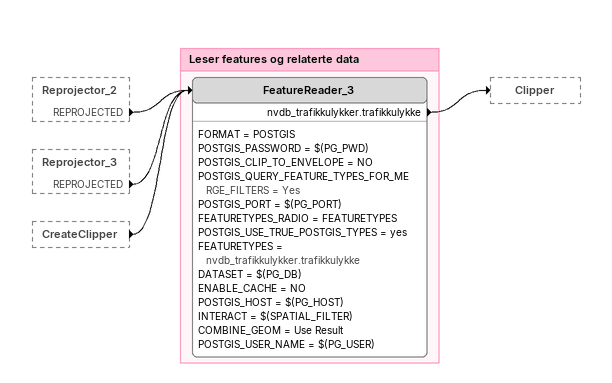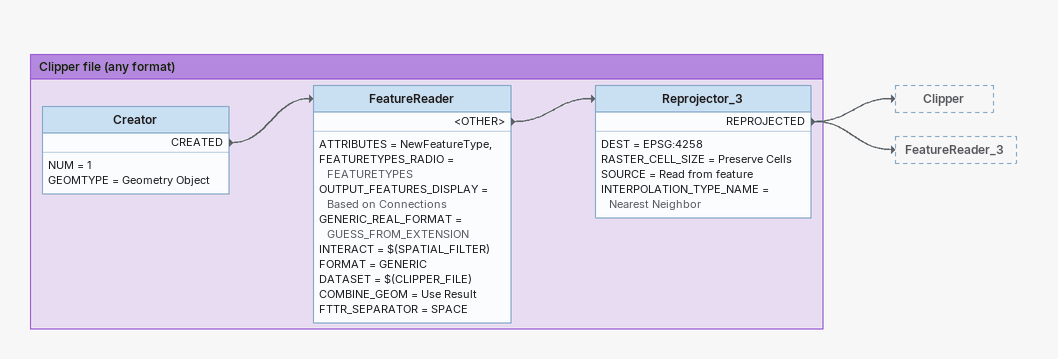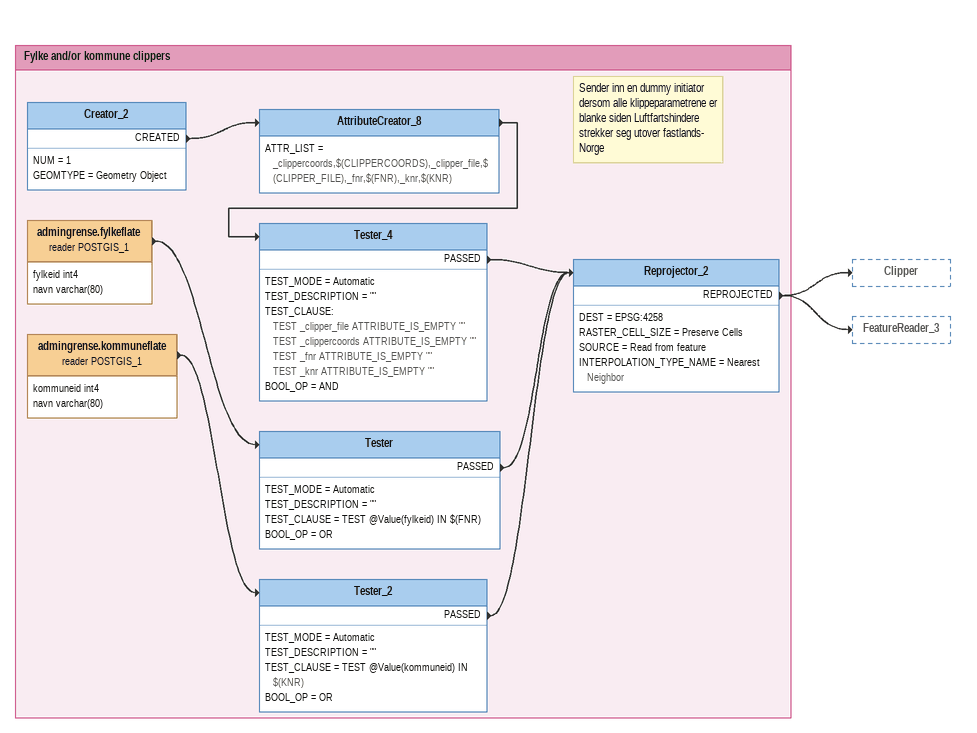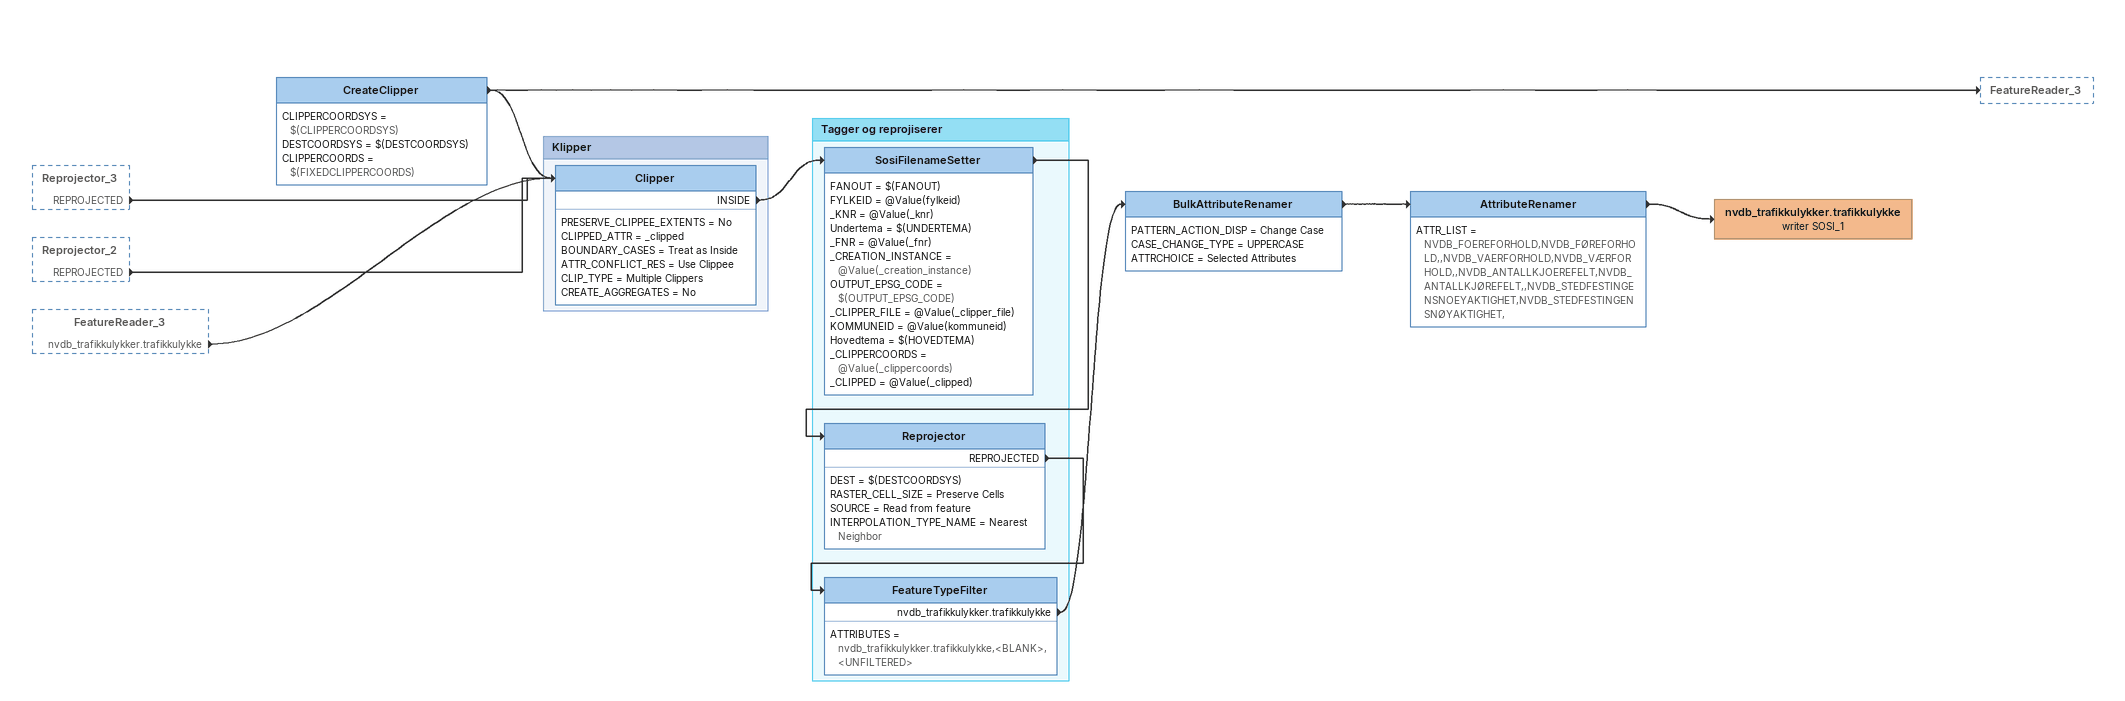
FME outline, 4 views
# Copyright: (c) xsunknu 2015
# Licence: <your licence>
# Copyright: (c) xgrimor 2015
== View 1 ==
Reprojector_2 [outside]
    REPROJECTED -> FeatureReader_3
Reprojector_3 [outside]
    REPROJECTED -> FeatureReader_3
CreateClipper [outside]
    -> FeatureReader_3

Bookmark: Leser features og relaterte data
FeatureReader_3
    FORMAT = POSTGIS
    POSTGIS_PASSWORD = $(PG_PWD)
    POSTGIS_CLIP_TO_ENVELOPE = NO
    POSTGIS_QUERY_FEATURE_TYPES_FOR_MERGE_FILTERS = Yes
    POSTGIS_PORT = $(PG_PORT)
    FEATURETYPES_RADIO = FEATURETYPES
    POSTGIS_USE_TRUE_POSTGIS_TYPES = yes
    FEATURETYPES = nvdb_trafikkulykker.trafikkulykke
    DATASET = $(PG_DB)
    ENABLE_CACHE = NO
    POSTGIS_HOST = $(PG_HOST)
    INTERACT = $(SPATIAL_FILTER)
    COMBINE_GEOM = Use Result
    POSTGIS_USER_NAME = $(PG_USER)
    nvdb_trafikkulykker.trafikkulykke -> Clipper

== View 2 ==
Bookmark: Clipper file (any format)
Creator
    NUM = 1
    GEOMTYPE = Geometry Object
    CREATED -> FeatureReader
FeatureReader
    ATTRIBUTES = NewFeatureType,
    FEATURETYPES_RADIO = FEATURETYPES
    OUTPUT_FEATURES_DISPLAY = Based on Connections
    GENERIC_REAL_FORMAT = GUESS_FROM_EXTENSION
    INTERACT = $(SPATIAL_FILTER)
    FORMAT = GENERIC
    DATASET = $(CLIPPER_FILE)
    COMBINE_GEOM = Use Result
    FTTR_SEPARATOR = SPACE
    <OTHER> -> Reprojector_3
Reprojector_3
    DEST = EPSG:4258
    RASTER_CELL_SIZE = Preserve Cells
    SOURCE = Read from feature
    INTERPOLATION_TYPE_NAME = Nearest Neighbor
    REPROJECTED -> Clipper
    REPROJECTED -> FeatureReader_3

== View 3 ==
Bookmark: Fylke and/or kommune clippers
Creator_2
    NUM = 1
    GEOMTYPE = Geometry Object
    CREATED -> AttributeCreator_8
AttributeCreator_8
    ATTR_LIST = _clippercoords,$(CLIPPERCOORDS),_clipper_file,$(CLIPPER_FILE),_fnr,$(FNR),_knr,$(KNR)
    -> Tester_4
Note: Sender inn en dummy initiator / dersom alle klippeparametrene er / blanke siden Luftfartshindere / strekker seg utover fastlands- / Norge
Tester_4
    TEST_MODE = Automatic
    TEST_DESCRIPTION = ""
    TEST_CLAUSE:
      TEST _clipper_file ATTRIBUTE_IS_EMPTY ""
      TEST _clippercoords ATTRIBUTE_IS_EMPTY ""
      TEST _fnr ATTRIBUTE_IS_EMPTY ""
      TEST _knr ATTRIBUTE_IS_EMPTY ""
    BOOL_OP = AND
    PASSED -> Reprojector_2
admingrense.fylkeflate (reader POSTGIS_1)
    attributes: fylkeid int4, navn varchar(80)
    -> Tester
Tester
    TEST_MODE = Automatic
    TEST_DESCRIPTION = ""
    TEST_CLAUSE = TEST @Value(fylkeid) IN $(FNR)
    BOOL_OP = OR
    PASSED -> Reprojector_2
admingrense.kommuneflate (reader POSTGIS_1)
    attributes: kommuneid int4, navn varchar(80)
    -> Tester_2
Tester_2
    TEST_MODE = Automatic
    TEST_DESCRIPTION = ""
    TEST_CLAUSE = TEST @Value(kommuneid) IN $(KNR)
    BOOL_OP = OR
    PASSED -> Reprojector_2
Reprojector_2
    DEST = EPSG:4258
    RASTER_CELL_SIZE = Preserve Cells
    SOURCE = Read from feature
    INTERPOLATION_TYPE_NAME = Nearest Neighbor
    REPROJECTED -> Clipper
    REPROJECTED -> FeatureReader_3

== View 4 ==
Reprojector_3 [outside]
    REPROJECTED -> Clipper
Reprojector_2 [outside]
    REPROJECTED -> Clipper
FeatureReader_3 [outside]
    nvdb_trafikkulykker.trafikkulykke -> Clipper
CreateClipper
    CLIPPERCOORDSYS = $(CLIPPERCOORDSYS)
    DESTCOORDSYS = $(DESTCOORDSYS)
    CLIPPERCOORDS = $(FIXEDCLIPPERCOORDS)
    -> Clipper
    -> FeatureReader_3
BulkAttributeRenamer
    PATTERN_ACTION_DISP = Change Case
    CASE_CHANGE_TYPE = UPPERCASE
    ATTRCHOICE = Selected Attributes
    -> AttributeRenamer
AttributeRenamer
    ATTR_LIST = NVDB_FOEREFORHOLD,NVDB_FØREFORHOLD,,NVDB_VAERFORHOLD,NVDB_VÆRFORHOLD,,NVDB_ANTALLKJOEREFELT,NVDB_ANTALLKJØREFELT,,NVDB_STEDFESTINGENSNOEYAKTIGHET,NVDB_STEDFESTINGENSNØYAKTIGHET,
    -> nvdb_trafikkulykker.trafikkulykke (writer SOSI_1)
nvdb_trafikkulykker.trafikkulykke (writer SOSI_1)

Bookmark: Klipper
Clipper
    PRESERVE_CLIPPEE_EXTENTS = No
    CLIPPED_ATTR = _clipped
    BOUNDARY_CASES = Treat as Inside
    ATTR_CONFLICT_RES = Use Clippee
    CLIP_TYPE = Multiple Clippers
    CREATE_AGGREGATES = No
    INSIDE -> SosiFilenameSetter

Bookmark: Tagger og reprojiserer
SosiFilenameSetter
    FANOUT = $(FANOUT)
    FYLKEID = @Value(fylkeid)
    _KNR = @Value(_knr)
    Undertema = $(UNDERTEMA)
    _FNR = @Value(_fnr)
    _CREATION_INSTANCE = @Value(_creation_instance)
    OUTPUT_EPSG_CODE = $(OUTPUT_EPSG_CODE)
    _CLIPPER_FILE = @Value(_clipper_file)
    KOMMUNEID = @Value(kommuneid)
    Hovedtema = $(HOVEDTEMA)
    _CLIPPERCOORDS = @Value(_clippercoords)
    _CLIPPED = @Value(_clipped)
    -> Reprojector
Reprojector
    DEST = $(DESTCOORDSYS)
    RASTER_CELL_SIZE = Preserve Cells
    SOURCE = Read from feature
    INTERPOLATION_TYPE_NAME = Nearest Neighbor
    REPROJECTED -> FeatureTypeFilter
FeatureTypeFilter
    ATTRIBUTES = nvdb_trafikkulykker.trafikkulykke,<BLANK>,<UNFILTERED>
    nvdb_trafikkulykker.trafikkulykke -> BulkAttributeRenamer
